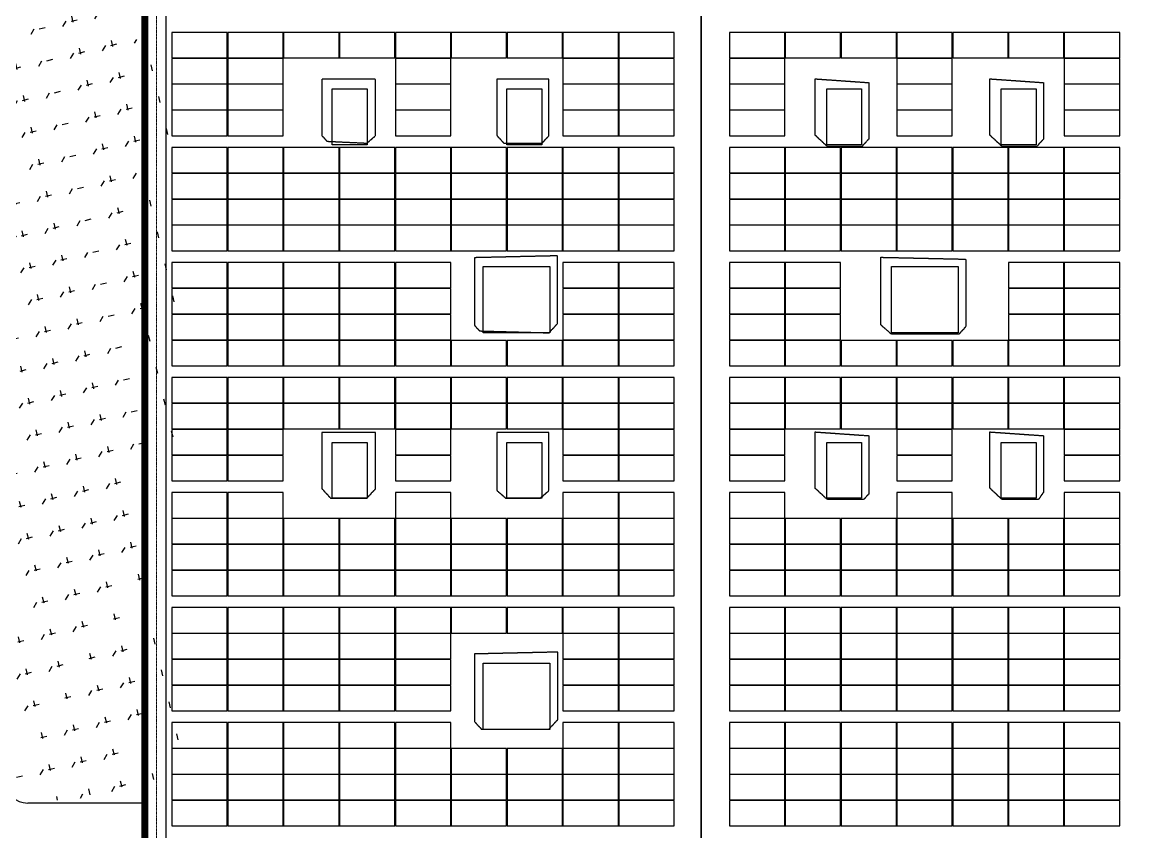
# Model space of a CAD drawing. Header units: millimetres. Extents: x -330863 to 383137, y -246038 to 314990.
# Drawn here: x -93776 to -46005, y -62233 to -27439 of the extents above; entities that cross this region are included whole.
import ezdxf

# ---------------------------------------------------------------- set-up
doc = ezdxf.new("R2010")
doc.units = ezdxf.units.MM
for name, pattern in [('DASHED', [1.524, 1.27, -0.254]), ('DOTE', [2.4200000000000004, 2, -0.2, 0.02, -0.2]), ('HIDDEN', [0.375, 0.25, -0.125])]:
    doc.linetypes.add(name, pattern=pattern)
for name, color, linetype in [('-GRASS', 114, 'Continuous'), ('-建筑轮廓线', 7, 'Continuous'), ('-总图道路', 7, 'Continuous'), ('单元区域外轮廓', 7, 'ByLayer'), ('屋脊线', 7, 'ByLayer'), ('组件', 7, 'ByLayer'), ('阴影', 8, 'DASHED'), ('障碍物', 7, 'ByLayer')]:
    doc.layers.add(name, color=color, linetype=linetype)
doc.layers.add('DOTE', color=7, linetype='DOTE', lineweight=0)
doc.layers.add('X消防车道', color=6, linetype='HIDDEN', lineweight=18)

# ---------------------------------------------------------------- blocks, each defined once
blk = doc.blocks.new('*U5')
at = {"layer": '单元区域外轮廓', "color": 2}
for points in [[(-88499.99999806286, 145848.7498998642, 10100), (88500.00000193714, 145848.7498962879, 10100), (88499.99999828637, -93851.25008583067, 10100), (64899.99999828637, -93851.25008583067, 10100), (64900.60513652861, -129651.2534892559, 10100), (-82500.00165008008, -129651.2389415502, 10100), (-82500.00164881349, -112951.2501013279, 10100), (-88500.00000186266, -112951.2501013279, 10100), (-88499.99999806286, 145848.7498998642, 10100)], [(-88499.99999806286, 145848.7498998642, 10600), (88500.00000193714, 145848.7498962879, 10600), (88499.99999828637, -93851.25008583067, 10600), (64899.99999828637, -93851.25008583067, 10600), (64900.60513652861, -129651.2534892559, 10600), (-82500.00165008008, -129651.2389415502, 10600), (-82500.00164881349, -112951.2501013279, 10600), (-88500.00000186266, -112951.2501013279, 10600), (-88499.99999806286, 145848.7498998642, 10600)]]:
    blk.add_polyline3d(points, close=True, dxfattribs=at)
at = {"flags": 1}
for tag in ['ground_elevation', 'unit_id', 'unit_name', 'parapet_height', 'is_enable_parapet']:
    blk.add_attdef(tag, (0, 0), '', height=2.5, dxfattribs=at)
blk = doc.blocks.new('*U6')
at = {"layer": '屋脊线', "color": 30}
for p, q in [((-88499.99999806286, 145848.7498998642, 10100), (-88500.00000186266, -112951.2501013279, 10100)), ((-64595.51210492849, -129651.240709424, 8900), (-64599.71337653697, 145848.7498998642, 8900))]:
    blk.add_line(p, q, dxfattribs=at)
at = {"flags": 1}
for tag in ['unit_id', 'unit_name']:
    blk.add_attdef(tag, (0, 0), '', height=2.5, dxfattribs=at)
blk = doc.blocks.new('*U53')
at = {"layer": '障碍物', "color": 1}
blk.add_polyline3d([(-72949.9982444197, -30301.24994039536, 10), (-71449.9985076487, -30301.24994039536, 10), (-71449.9985076487, -32701.25004947185, 10), (-72949.9982444197, -32701.25004947185, 10)], close=True, dxfattribs=at)
at = {"flags": 1}
for tag in ['shape', 'height']:
    blk.add_attdef(tag, (0, 0), '', height=2.5, dxfattribs=at)
blk = doc.blocks.new('*U54')
at = {"layer": '障碍物', "color": 1}
blk.add_polyline3d([(-72950.01799784602, -45501.24994039536, 10), (-71450.01826100051, -45501.24994039536, 10), (-71450.01826100051, -47901.25004947185, 10), (-72950.01799784602, -47901.25004947185, 10)], close=True, dxfattribs=at)
at = {"flags": 1}
for tag in ['shape', 'height']:
    blk.add_attdef(tag, (0, 0), '', height=2.5, dxfattribs=at)
blk = doc.blocks.new('*U67')
at = {"layer": '障碍物', "color": 1}
blk.add_polyline3d([(-73960.13016819954, -37930.99602818489, 10), (-71099.6219573915, -37930.99602818489, 10), (-71099.6219573915, -40791.50424003601, 10), (-73960.13016819954, -40791.50424003601, 10)], close=True, dxfattribs=at)
at = {"flags": 1}
for tag in ['shape', 'height']:
    blk.add_attdef(tag, (0, 0), '', height=2.5, dxfattribs=at)
blk = doc.blocks.new('*U68')
at = {"layer": '障碍物', "color": 1}
blk.add_polyline3d([(-73960.13016819954, -54980.99602162838, 10), (-71099.6219573915, -54980.99602162838, 10), (-71099.6219573915, -57841.50423288345, 10), (-73960.13016819954, -57841.50423288345, 10)], close=True, dxfattribs=at)
at = {"flags": 1}
for tag in ['shape', 'height']:
    blk.add_attdef(tag, (0, 0), '', height=2.5, dxfattribs=at)
blk = doc.blocks.new('*U94')
at = {"layer": '障碍物', "color": 1}
blk.add_polyline3d([(-59199.99824754894, -30301.25148952008, 10), (-57699.99851085245, -30301.25148952008, 10), (-57699.99851085245, -32701.25159800053, 10), (-59199.99824754894, -32701.25159800053, 10)], close=True, dxfattribs=at)
at = {"flags": 1}
for tag in ['shape', 'height']:
    blk.add_attdef(tag, (0, 0), '', height=2.5, dxfattribs=at)
blk = doc.blocks.new('*U95')
at = {"layer": '障碍物', "color": 1}
blk.add_polyline3d([(-51699.97240930795, -30301.25203847885, 10), (-50199.97267261148, -30301.25203847885, 10), (-50199.97267261148, -32701.2521469593, 10), (-51699.97240930795, -32701.2521469593, 10)], close=True, dxfattribs=at)
at = {"flags": 1}
for tag in ['shape', 'height']:
    blk.add_attdef(tag, (0, 0), '', height=2.5, dxfattribs=at)
blk = doc.blocks.new('*U96')
at = {"layer": '障碍物', "color": 1}
blk.add_polyline3d([(-59200.01800119877, -45501.25148952006, 10), (-57700.01826435328, -45501.25148952006, 10), (-57700.01826435328, -47901.25159859657, 10), (-59200.01800119877, -47901.25159859657, 10)], close=True, dxfattribs=at)
at = {"flags": 1}
for tag in ['shape', 'height']:
    blk.add_attdef(tag, (0, 0), '', height=2.5, dxfattribs=at)
blk = doc.blocks.new('*U97')
at = {"layer": '障碍物', "color": 1}
blk.add_polyline3d([(-51699.9921631068, -45501.25203847884, 10), (-50199.99242611229, -45501.25203847884, 10), (-50199.99242611229, -47901.25214755535, 10), (-51699.9921631068, -47901.25214755535, 10)], close=True, dxfattribs=at)
at = {"flags": 1}
for tag in ['shape', 'height']:
    blk.add_attdef(tag, (0, 0), '', height=2.5, dxfattribs=at)
blk = doc.blocks.new('*U107')
at = {"layer": '障碍物', "color": 1}
blk.add_polyline3d([(-56410.09895853697, -37930.99601447583, 10), (-53549.59074743092, -37930.99601447583, 10), (-53549.59074743092, -40791.5042245388, 10), (-56410.09895853697, -40791.5042245388, 10)], close=True, dxfattribs=at)
at = {"flags": 1}
for tag in ['shape', 'height']:
    blk.add_attdef(tag, (0, 0), '', height=2.5, dxfattribs=at)
blk = doc.blocks.new('*U348')
at = {"layer": '障碍物', "color": 1}
blk.add_polyline3d([(-80449.99824434519, -30301.24994039536, 10), (-78949.9985074997, -30301.24994039536, 10), (-78949.9985074997, -32701.25004947185, 10), (-80449.99824434519, -32701.25004947185, 10)], close=True, dxfattribs=at)
at = {"flags": 1}
for tag in ['shape', 'height']:
    blk.add_attdef(tag, (0, 0), '', height=2.5, dxfattribs=at)
blk = doc.blocks.new('*U349')
at = {"layer": '障碍物', "color": 1}
blk.add_polyline3d([(-80450.01799792051, -45501.24994039536, 10), (-78950.01826092602, -45501.24994039536, 10), (-78950.01826092602, -47901.25004947185, 10), (-80450.01799792051, -47901.25004947185, 10)], close=True, dxfattribs=at)
at = {"flags": 1}
for tag in ['shape', 'height']:
    blk.add_attdef(tag, (0, 0), '', height=2.5, dxfattribs=at)
blk = doc.blocks.new('*U9')
at = {"layer": '组件', "color": 0}
blk.add_polyline3d([(0, 0, 0), (6.7e-15, -109.6, 0), (237.9347828191169, -109.6, 14.88620585709026), (237.9347828191169, 1.46e-14, 14.88620585709026)], close=True, dxfattribs=at)
at = {"flags": 1}
for tag in ['voco', 'vmpo', 'mounting-hole-spacing1', 'mounting-hole-spacing2', 'module-material', 'theme', 'silicon-material', 'userid', 'company-name', 'note', 'name', 'panel-width', 'panel-height', 'panel-length', 'pmax', 'id', 'impo', 'isco']:
    blk.add_attdef(tag, (0, 0), '', height=2.5, dxfattribs=at)
blk = doc.blocks.new('*U7')
at = {"layer": '组件', "color": 0}
blk.add_polyline3d([(0, 0, 0), (6.7e-15, 109.6, 0), (-238.1009774266284, 109.6, 11.9366891759911), (-238.1009774266284, 1.46e-14, 11.9366891759911)], close=True, dxfattribs=at)
at = {"flags": 1}
for tag in ['voco', 'vmpo', 'mounting-hole-spacing1', 'mounting-hole-spacing2', 'module-material', 'theme', 'silicon-material', 'userid', 'company-name', 'note', 'name', 'panel-width', 'panel-height', 'panel-length', 'pmax', 'id', 'impo', 'isco']:
    blk.add_attdef(tag, (0, 0), '', height=2.5, dxfattribs=at)

msp = doc.modelspace()

# ---------------------------------------------------------------- hatches: boundary and pattern name
at = {"layer": '-GRASS'}
h = msp.add_hatch(dxfattribs=at)
h.set_pattern_fill('GRASS', color=256, scale=500, angle=-31.48783798076735)
h.set_pattern_definition([(58.51216201923266, (-1970228605.701966, -2547630934.377606), (-329.7050402672918, 1372.037246682207), [264.5806600000001, -1731.010149999999]), (13.51216201923265, (-1970228605.701966, -2547630934.377606), (-329.7052649889981, 1372.038181840949), [264.58066, -1146.516149999998]), (103.5121620192325, (-1970228605.701966, -2547630934.377606), (-1372.038181840949, -329.7052649889981), [264.5806599999999, -1146.516149999997])])
h.paths.add_polyline_path([(-88499.99851873382, -9748.749900907276), (-97880.6960408669, -9748.749900907276, 0.4401982675126108), (-98876.83571252773, -10836.53232821167), (-94536.79586249785, -60086.54743908305, 0.3886933196227843), (-93540.65752265434, -60998.74990090728), (-88499.99851948302, -60998.74990137294)])
at = {"layer": 'X消防车道'}
h = msp.add_hatch(dxfattribs=at)
h.set_pattern_fill('DOTS', color=8, scale=1000, angle=-31.48783798076735)
h.set_pattern_definition([(328.5121620192327, (-1970228605.701966, -2547630934.377606), (1506.050284478311, 939.1527315207007), [0, -1587.499999999999])])
h.paths.add_polyline_path([(-93210.31932864338, -143669.9816289544, 0.388696347810305), (-80260.50890044775, -155528.7499007024), (-29868.25021682074, -155528.749902565, 0.0729934230257984), (-27282.11924788542, -155149.1864708438), (-24812.54212517292, -154408.3133338205, -0.0729934230209538), (-22226.41115623759, -154028.7499007024), (83399.93261551949, -154028.749902565, -0.414215405250258), (92399.99996935017, -163028.7391755916), (92400.01187910326, -173021.7107695714), (96400.0120633305, -173176.2576506659), (96399.99996935017, -163028.7344095483, 0.4142203272388091), (83399.6842201473, -150028.7499058246), (-22813.48650954664, -150028.749903962, 0.0729934230411844), (-25399.61747935508, -150408.3133356832), (-27869.19458594406, -151149.1864689812, -0.0729934230362219), (-30455.32555586891, -151528.7499007024), (-80260.50890015671, -151528.7499007024, -0.3886976849728412), (-89225.76594498008, -143318.7917464599), (-114666.7633144511, 145381.2082974985, -0.4401982675162612), (-105701.5062695695, 155171.2501437217), (85999.68118983321, 155171.2501404621, -0.414210992521494), (94999.68118930935, 146171.3291063718, -0.1414481113697162), (96999.68118965859, 153099.4533711858, 0.2576703992202549), (85999.5199388382, 159171.2501390651), (-105701.6028190823, 159171.2501441874, 0.4401960510058327), (-118651.3220010651, 145030.0785886869)])

# ---------------------------------------------------------------- linework, layer by layer
at = {"layer": '-建筑轮廓线', "const_width": 300, "elevation": 10100}
msp.add_lwpolyline([(88500.00148354098, 145851.2500959262), (-88499.99851645902, 145851.2500991858), (-88499.99852024252, -112948.7499006279), (-82499.99852018431, -112948.7499006279), (-82499.99852035893, -129748.7499009073), (-82799.99852034729, -129748.7499009073), (-82799.9985204637, -145848.7499005347), (65100.00147932674, -145848.7499023974), (65100.00147955958, -129748.7499027699), (64800.00147962942, -129748.7499027699), (64800.00148032791, -93848.74988470227), (88500.00148004852, -93848.74988563359)], close=True, dxfattribs=at)
at = {"layer": '-总图道路'}
msp.add_line((-88499.99851954402, -60998.74990137294, 10100), (-93540.65752232911, -60998.74990090728, 10100), dxfattribs=at)
msp.add_arc((-93540.65752256197, -59998.74990090727, 10100), 1000, 185.0360518371188, 269.9999979756226, dxfattribs=at)
at = {"layer": 'DOTE', "ltscale": 0.0015}
msp.add_line((-87999.99846657507, -112448.7498987652, 10100), (-87999.99851383967, 145351.2500973232, 10100), dxfattribs=at)
at = {"layer": '单元区域外轮廓', "elevation": 10100}
msp.add_lwpolyline([(-88499.99999807682, 145848.749899473), (88500.00000192318, 145848.7498962134), (88499.99999825611, -93851.25008581208), (64899.99999822117, -93851.25008581208), (64900.60513641452, -129651.2534896098), (-82500.00165018484, -129651.2389414198), (-82500.0016488461, -112951.250101272), (-88500.00000186032, -112951.250101272), (-88499.99999807682, 145848.749899473)], dxfattribs=at)
at = {"layer": '屋脊线', "color": 30, "elevation": 8900}
msp.add_lwpolyline([(-64599.71337654628, 145848.749899473), (-64595.51210497505, -129651.2407095358)], dxfattribs=at)
at = {"layer": '阴影', "linetype": 'DASHED'}
for points in [[(-64652.8515625, -129579.384765625, 8903.877563476562), (-82461.2890625, -129579.66796875, 9797.867431640623), (-82461.572265625, -112951.58203125, 9797.869262695314), (-88497.08984375, -112870.849609375, 10100.85388183594), (-88426.65039062501, 145833.935546875, 10097.31689453125), (-87607.001953125, 145833.9453125, 10056.16394042968), (-87602.95898437499, -111821.494140625, 10055.96801757812), (-81045.86914062499, -111337.158203125, 9726.80114746094), (-81045.59082031251, -127642.3828125, 9726.796875000002), (-73743.3984375, -126996.50390625, 9360.224609375), (-74339.501953125, -126673.642578125, 9390.14892578125), (-74339.55078125, -123687.041015625, 9390.149536132812), (-70762.958984375, -123687.001953125, 9210.603637695312), (-70837.421875, -126673.57421875, 9214.343261718752), (-64652.9052734375, -126027.705078125, 8903.878784179688), (-64652.8515625, -129579.384765625, 8903.877563476562)], [(-78588.203125, -32313.06884765625, 9603.428344726562), (-78588.2470703125, -29891.49169921875, 9603.43017578125), (-80898.125, -29891.533203125, 9719.385986328123), (-80898.095703125, -32313.11279296875, 9719.384155273438), (-80674.5458984375, -32555.263671875, 9708.162231445314), (-78960.76171875, -32635.9521484375, 9622.130737304688), (-78588.203125, -32313.06884765625, 9603.428344726562)], [(-71136.9580078125, -32312.919921875, 9229.362182617188), (-71136.9921875, -29891.33544921875, 9229.361572265621), (-73372.3779296875, -29891.3818359375, 9341.596069335938), (-73372.333984375, -32312.9541015625, 9341.594238281252), (-73074.287109375, -32635.8349609375, 9326.632080078123), (-71435, -32635.791015625, 9244.326782226562), (-71136.9580078125, -32312.919921875, 9229.362182617188)], [(-59696.806640625, -29873.0810546875, 9207.263183593752), (-57391.3671875, -30034.4775390625, 9351.353759765623), (-57391.328125, -32456.05224609375, 9351.353759765623), (-57688.8037109375, -32778.9404296875, 9332.761840820312), (-59176.181640625, -32778.96484375, 9239.800415039062), (-59696.7724609375, -32294.658203125, 9207.263793945314), (-59696.806640625, -29873.0810546875, 9207.263183593752)], [(-52185.53222656249, -29872.97607421875, 9676.71875), (-49880.0927734375, -30034.36279296875, 9820.808715820312), (-49880.0537109375, -32455.947265625, 9820.808715820312), (-50177.52441406249, -32778.83544921875, 9802.216186523438), (-51664.90234374999, -32778.85009765625, 9709.254760742188), (-52185.498046875, -32294.53369140625, 9676.71875), (-52185.53222656249, -29872.97607421875, 9676.71875)], [(-70764.267578125, -40384.81689453124, 9210.656127929688), (-70764.31640625, -37478.92578125, 9210.656127929688), (-74340.9130859375, -37559.7216796875, 9390.21667480469), (-74340.869140625, -40465.625, 9390.213623046877), (-74117.3291015625, -40707.76123046875, 9378.992309570312), (-71136.826171875, -40788.4130859375, 9229.361572265621), (-70764.267578125, -40384.81689453124, 9210.656127929688)], [(-56870.6689453125, -37541.357421875, 9383.889770507812), (-53226.58203125, -37622.0166015625, 9611.6455078125), (-53226.5380859375, -40527.90771484374, 9611.6455078125), (-53524.0087890625, -40850.78613281249, 9593.05358886719), (-56424.404296875, -40850.83740234375, 9411.778564453123), (-56870.625, -40447.24853515624, 9383.890380859377), (-56870.6689453125, -37541.357421875, 9383.889770507812)], [(-78587.96875, -47488.26660156249, 9603.416748046877), (-78588.0029296875, -45066.689453125, 9603.418579101564), (-80897.89062499999, -45066.74316406249, 9719.373779296879), (-80897.8515625, -47488.30566406249, 9719.37194824219), (-80525.2783203125, -47891.89453125, 9700.6689453125), (-78960.5224609375, -47891.875, 9622.11853027344), (-78587.96875, -47488.26660156249, 9603.416748046877)], [(-71136.7236328125, -47568.8232421875, 9229.362182617188), (-71136.7626953125, -45066.533203125, 9229.362182617188), (-73372.1337890625, -45066.591796875, 9341.583862304688), (-73372.0947265625, -47568.8916015625, 9341.58203125), (-72999.53125, -47891.75781249999, 9322.879638671877), (-71509.2822265625, -47891.6943359375, 9248.067626953123), (-71136.7236328125, -47568.8232421875, 9229.362182617188)], [(-59696.5771484375, -45048.2861328125, 9207.263793945314), (-57391.13281249999, -45209.6875, 9351.353759765623), (-57391.09374999999, -47711.982421875, 9351.353759765623), (-57614.19921875, -47954.1455078125, 9337.409667968748), (-59175.9521484375, -47954.169921875, 9239.7998046875), (-59696.54296875, -47469.86816406249, 9207.263793945314), (-59696.5771484375, -45048.2861328125, 9207.263793945314)], [(-52185.302734375, -45048.16406249999, 9676.718139648438), (-49879.86328125, -45209.5751953125, 9820.808715820312), (-49879.82421875, -47631.1572265625, 9820.808715820312), (-50102.92480468749, -47954.0283203125, 9806.864013671877), (-51664.677734375, -47954.04785156249, 9709.255371093752), (-52185.26855468749, -47469.74609375, 9676.718139648438), (-52185.302734375, -45048.16406249999, 9676.718139648438)], [(-70764.0087890625, -57416.5478515625, 9210.656127929688), (-70764.052734375, -54510.654296875, 9210.656127929688), (-74340.6396484375, -54591.4697265625, 9390.20263671875), (-74340.60058593749, -57497.3583984375, 9390.2001953125), (-74042.548828125, -57820.234375, 9375.238037109377), (-71136.5625, -57820.16601562499, 9229.359130859377), (-70764.0087890625, -57416.5478515625, 9210.656127929688)]]:
    msp.add_polyline3d(points, close=True, dxfattribs=at)
at = {"layer": '障碍物', "color": 4, "elevation": 10300}
for points in [[(-80449.99824434984, -30301.24994071201), (-78949.99850756487, -30301.24994071201), (-78949.99850756487, -32701.25004958361), (-80449.99824434984, -32701.25004958361)], [(-72949.99824446626, -30301.24994071201), (-71449.9985076813, -30301.24994071201), (-71449.9985076813, -32701.25004958361), (-72949.99824446626, -32701.25004958361)], [(-59199.99824755127, -30301.25148950145), (-57699.99851088273, -30301.25148950145), (-57699.99851088273, -32701.25159883872), (-59199.99824755127, -32701.25159883872)], [(-51699.97240934521, -30301.25203898176), (-50199.97267267666, -30301.25203898176), (-50199.97267267666, -32701.25214738771), (-51699.97240934521, -32701.25214738771)], [(-80450.01799793448, -45501.24994089826), (-78950.0182609749, -45501.24994089826), (-78950.0182609749, -47901.25004930422), (-80450.01799793448, -47901.25004930422)], [(-72950.01799787628, -45501.24994089826), (-71450.0182610913, -45501.24994089826), (-71450.0182610913, -47901.25004930422), (-72950.01799787628, -47901.25004930422)], [(-59200.01800125231, -45501.25148968771), (-57700.01826435095, -45501.25148968771), (-57700.01826435095, -47901.25159902498), (-59200.01800125231, -47901.25159902498)], [(-51699.99216316267, -45501.25203870236), (-50199.99242614489, -45501.25203870236), (-50199.99242614489, -47901.25214757398), (-51699.99216316267, -47901.25214757398)]]:
    msp.add_lwpolyline(points, close=True, dxfattribs=at)
at = {"layer": '障碍物', "elevation": 10300}
for points in [[(-73960.1301682391, -37930.99602900446), (-71099.6219574567, -37930.99602900446), (-71099.6219574567, -40791.50424089283), (-73960.1301682391, -40791.50424089283)], [(-56410.09895858354, -37930.99601456896), (-53549.59074745187, -37930.99601456896), (-53549.59074745187, -40791.50422459468), (-56410.09895858354, -40791.50422459468)], [(-73960.1301682391, -54980.99602136761), (-71099.6219574567, -54980.99602136761), (-71099.6219574567, -57841.50423279032), (-73960.1301682391, -57841.50423279032)]]:
    msp.add_lwpolyline(points, close=True, dxfattribs=at)

# ---------------------------------------------------------------- block references
at = {"layer": '单元区域外轮廓'}
msp.add_blockref('*U5', (0, 0), dxfattribs=at)
at = {"layer": '屋脊线'}
msp.add_blockref('*U6', (0, 0), dxfattribs=at)
at = {"layer": '组件', "color": 5, "xscale": 10, "yscale": 10, "zscale": 10}
for name, p in [('*U7', (-84961.18355864003, -28971.24999999998, 10022.501264713)), ('*U7', (-82560.19894739999, -28971.24999999998, 9901.951181815964)), ('*U7', (-80159.21433615997, -28971.24999999998, 9781.401098918925)), ('*U7', (-77758.22972491999, -28971.24999999998, 9660.85101602188)), ('*U7', (-75357.24511368, -28971.24999999998, 9540.30093312484)), ('*U7', (-72956.26050244, -28971.24999999998, 9419.750850227796)), ('*U7', (-70555.2758912, -28971.24999999998, 9299.200767330756)), ('*U7', (-68154.29127996, -28971.24999999998, 9178.650684433716)), ('*U7', (-65753.30666872, -28971.24999999998, 9058.100601536671)), ('*U9', (-63385.20058976002, -27875.2499999983, 9075.741472554986)), ('*U9', (-60985.89169960002, -27875.2499999983, 9225.698278189406)), ('*U9', (-58586.58280944001, -27875.2499999983, 9375.655083823824)), ('*U9', (-56187.27391928, -27875.2499999983, 9525.611889458245)), ('*U9', (-53787.96502911998, -27875.2499999983, 9675.568695092665)), ('*U9', (-51388.65613895998, -27875.2499999983, 9825.525500727083)), ('*U9', (-48989.34724879996, -27875.2499999983, 9975.4823063615)), ('*U7', (-84961.18355864003, -30087.24999999997, 10022.501264713)), ('*U7', (-82560.19894739999, -30087.24999999997, 9901.951181815964)), ('*U7', (-75357.24511368, -30087.24999999997, 9540.30093312484)), ('*U7', (-68154.29127996, -30087.24999999997, 9178.650684433716)), ('*U7', (-65753.30666872, -30087.24999999997, 9058.100601536671)), ('*U9', (-63385.20058976002, -28991.24999999829, 9075.741472554986)), ('*U9', (-56187.27391928, -28991.24999999829, 9525.611889458245)), ('*U9', (-48989.34724879996, -28991.24999999829, 9975.4823063615)), ('*U7', (-84961.18355864003, -31203.24999999999, 10022.501264713)), ('*U7', (-82560.19894739999, -31203.24999999999, 9901.951181815964)), ('*U7', (-75357.24511368, -31203.24999999999, 9540.30093312484)), ('*U7', (-68154.29127996, -31203.24999999999, 9178.650684433716)), ('*U7', (-65753.30666872, -31203.24999999999, 9058.100601536671)), ('*U9', (-63385.20058976002, -30107.24999999836, 9075.741472554986)), ('*U9', (-56187.27391928, -30107.24999999836, 9525.611889458245)), ('*U9', (-48989.34724879996, -30107.24999999836, 9975.4823063615)), ('*U7', (-84961.18355864003, -32319.24999999997, 10022.501264713)), ('*U7', (-82560.19894739999, -32319.24999999997, 9901.951181815964)), ('*U7', (-75357.24511368, -32319.24999999997, 9540.30093312484)), ('*U7', (-68154.29127996, -32319.24999999997, 9178.650684433716)), ('*U7', (-65753.30666872, -32319.24999999997, 9058.100601536671)), ('*U9', (-63385.20058976002, -31223.24999999833, 9075.741472554986)), ('*U9', (-56187.27391928, -31223.24999999833, 9525.611889458245)), ('*U9', (-48989.34724879996, -31223.24999999833, 9975.4823063615)), ('*U7', (-84961.18355864003, -33915.25, 10022.50126470936)), ('*U7', (-82560.19894739999, -33915.25, 9901.951181812323)), ('*U7', (-80159.21433615997, -33915.25, 9781.401098915278)), ('*U7', (-77758.22972491999, -33915.25, 9660.851016018236)), ('*U7', (-75357.24511368, -33915.25, 9540.300933121194)), ('*U7', (-72956.26050244, -33915.25, 9419.750850224153)), ('*U7', (-70555.2758912, -33915.25, 9299.200767327113)), ('*U7', (-68154.29127996, -33915.25, 9178.650684430071)), ('*U7', (-65753.30666872, -33915.25, 9058.100601533028)), ('*U9', (-63385.20058976002, -32819.2499999981, 9075.73676042079)), ('*U9', (-60985.89169960002, -32819.2499999981, 9225.69356605521)), ('*U9', (-58586.58280944001, -32819.2499999981, 9375.650371689628)), ('*U9', (-56187.27391928, -32819.2499999981, 9525.607177324047)), ('*U9', (-53787.96502911998, -32819.2499999981, 9675.563982958465)), ('*U9', (-51388.65613895998, -32819.2499999981, 9825.520788592881)), ('*U9', (-48989.34724879996, -32819.2499999981, 9975.477594227305)), ('*U7', (-84961.18355864003, -35031.24999999999, 10022.50126470936)), ('*U7', (-82560.19894739999, -35031.24999999999, 9901.951181812323)), ('*U7', (-80159.21433615997, -35031.24999999999, 9781.401098915278)), ('*U7', (-77758.22972491999, -35031.24999999999, 9660.851016018236)), ('*U7', (-75357.24511368, -35031.24999999999, 9540.300933121194)), ('*U7', (-72956.26050244, -35031.24999999999, 9419.750850224153)), ('*U7', (-70555.2758912, -35031.24999999999, 9299.200767327113)), ('*U7', (-68154.29127996, -35031.24999999999, 9178.650684430071)), ('*U7', (-65753.30666872, -35031.24999999999, 9058.100601533028)), ('*U9', (-63385.20058976002, -33935.24999999809, 9075.73676042079)), ('*U9', (-60985.89169960002, -33935.24999999809, 9225.69356605521)), ('*U9', (-58586.58280944001, -33935.24999999809, 9375.650371689628)), ('*U9', (-56187.27391928, -33935.24999999809, 9525.607177324047)), ('*U9', (-53787.96502911998, -33935.24999999809, 9675.563982958465)), ('*U9', (-51388.65613895998, -33935.24999999809, 9825.520788592881)), ('*U9', (-48989.34724879996, -33935.24999999809, 9975.477594227305)), ('*U7', (-84961.18355864003, -36147.25, 10022.50126470936)), ('*U7', (-82560.19894739999, -36147.25, 9901.951181812323)), ('*U7', (-80159.21433615997, -36147.25, 9781.401098915278)), ('*U7', (-77758.22972491999, -36147.25, 9660.851016018236)), ('*U7', (-75357.24511368, -36147.25, 9540.300933121194)), ('*U7', (-72956.26050244, -36147.25, 9419.750850224153)), ('*U7', (-70555.2758912, -36147.25, 9299.200767327113)), ('*U7', (-68154.29127996, -36147.25, 9178.650684430071)), ('*U7', (-65753.30666872, -36147.25, 9058.100601533028)), ('*U9', (-63385.20058976002, -35051.24999999807, 9075.73676042079)), ('*U9', (-60985.89169960002, -35051.24999999807, 9225.69356605521)), ('*U9', (-58586.58280944001, -35051.24999999807, 9375.650371689628)), ('*U9', (-56187.27391928, -35051.24999999807, 9525.607177324047)), ('*U9', (-53787.96502911998, -35051.24999999807, 9675.563982958465)), ('*U9', (-51388.65613895998, -35051.24999999807, 9825.520788592881)), ('*U9', (-48989.34724879996, -35051.24999999807, 9975.477594227305)), ('*U7', (-84961.18355864003, -37263.24999999999, 10022.50126470936)), ('*U7', (-82560.19894739999, -37263.24999999999, 9901.951181812323)), ('*U7', (-80159.21433615997, -37263.24999999999, 9781.401098915278)), ('*U7', (-77758.22972491999, -37263.24999999999, 9660.851016018236)), ('*U7', (-75357.24511368, -37263.24999999999, 9540.300933121194)), ('*U7', (-72956.26050244, -37263.24999999999, 9419.750850224153)), ('*U7', (-70555.2758912, -37263.24999999999, 9299.200767327113)), ('*U7', (-68154.29127996, -37263.24999999999, 9178.650684430071)), ('*U7', (-65753.30666872, -37263.24999999999, 9058.100601533028)), ('*U9', (-63385.20058976002, -36167.24999999805, 9075.73676042079)), ('*U9', (-60985.89169960002, -36167.24999999805, 9225.69356605521)), ('*U9', (-58586.58280944001, -36167.24999999805, 9375.650371689628)), ('*U9', (-56187.27391928, -36167.24999999805, 9525.607177324047)), ('*U9', (-53787.96502911998, -36167.24999999805, 9675.563982958465)), ('*U9', (-51388.65613895998, -36167.24999999805, 9825.520788592881)), ('*U9', (-48989.34724879996, -36167.24999999805, 9975.477594227305)), ('*U7', (-84961.18355864003, -38859.25000000002, 10022.50126470571)), ('*U7', (-82560.19894739999, -38859.25000000002, 9901.951181808676)), ('*U7', (-80159.21433615997, -38859.25000000002, 9781.401098911632)), ('*U7', (-77758.22972491999, -38859.25000000002, 9660.851016014592)), ('*U7', (-75357.24511368, -38859.25000000002, 9540.30093311755)), ('*U7', (-68154.29127996, -38859.25000000002, 9178.650684426424)), ('*U7', (-65753.30666872, -38859.25000000002, 9058.100601529384)), ('*U9', (-63385.20058976002, -37763.24999999783, 9075.732048286593)), ('*U9', (-60985.89169960002, -37763.24999999783, 9225.688853921012)), ('*U9', (-51388.65613895998, -37763.24999999783, 9825.516076458687)), ('*U9', (-48989.34724879996, -37763.24999999783, 9975.472882093107)), ('*U7', (-84961.18355864003, -39975.25, 10022.50126470571)), ('*U7', (-82560.19894739999, -39975.25, 9901.951181808676)), ('*U7', (-80159.21433615997, -39975.25, 9781.401098911632)), ('*U7', (-77758.22972491999, -39975.25, 9660.851016014592)), ('*U7', (-75357.24511368, -39975.25, 9540.30093311755)), ('*U7', (-68154.29127996, -39975.25, 9178.650684426424)), ('*U7', (-65753.30666872, -39975.25, 9058.100601529384)), ('*U9', (-63385.20058976002, -38879.24999999781, 9075.732048286593)), ('*U9', (-60985.89169960002, -38879.24999999781, 9225.688853921012)), ('*U9', (-51388.65613895998, -38879.24999999781, 9825.516076458687)), ('*U9', (-48989.34724879996, -38879.24999999781, 9975.472882093107)), ('*U7', (-84961.18355864003, -41091.25000000001, 10022.50126470571)), ('*U7', (-82560.19894739999, -41091.25000000001, 9901.951181808676)), ('*U7', (-80159.21433615997, -41091.25000000001, 9781.401098911632)), ('*U7', (-77758.22972491999, -41091.25000000001, 9660.851016014592)), ('*U7', (-75357.24511368, -41091.25000000001, 9540.30093311755)), ('*U7', (-68154.29127996, -41091.25000000001, 9178.650684426424)), ('*U7', (-65753.30666872, -41091.25000000001, 9058.100601529384)), ('*U9', (-63385.20058976002, -39995.24999999787, 9075.732048286593)), ('*U9', (-60985.89169960002, -39995.24999999787, 9225.688853921012)), ('*U9', (-51388.65613895998, -39995.24999999787, 9825.516076458687)), ('*U9', (-48989.34724879996, -39995.24999999787, 9975.472882093107)), ('*U7', (-84961.18355864003, -42207.24999999999, 10022.50126470571)), ('*U7', (-82560.19894739999, -42207.24999999999, 9901.951181808676)), ('*U7', (-80159.21433615997, -42207.24999999999, 9781.401098911632)), ('*U7', (-77758.22972491999, -42207.24999999999, 9660.851016014592)), ('*U7', (-75357.24511368, -42207.24999999999, 9540.30093311755)), ('*U7', (-72956.26050244, -42207.24999999999, 9419.750850220507)), ('*U7', (-70555.2758912, -42207.24999999999, 9299.200767323466)), ('*U7', (-68154.29127996, -42207.24999999999, 9178.650684426424)), ('*U7', (-65753.30666872, -42207.24999999999, 9058.100601529384)), ('*U9', (-63385.20058976002, -41111.24999999785, 9075.732048286593)), ('*U9', (-60985.89169960002, -41111.24999999785, 9225.688853921012)), ('*U9', (-58586.58280944001, -41111.24999999785, 9375.645659555432)), ('*U9', (-56187.27391928, -41111.24999999785, 9525.60246518985)), ('*U9', (-53787.96502911998, -41111.24999999785, 9675.559270824268)), ('*U9', (-51388.65613895998, -41111.24999999785, 9825.516076458687)), ('*U9', (-48989.34724879996, -41111.24999999785, 9975.472882093107)), ('*U7', (-84961.18355864003, -43803.24999999999, 10022.50126470207)), ('*U7', (-82560.19894739999, -43803.24999999999, 9901.95118180503)), ('*U7', (-80159.21433615997, -43803.24999999999, 9781.40109890799)), ('*U7', (-77758.22972491999, -43803.24999999999, 9660.851016010949)), ('*U7', (-75357.24511368, -43803.24999999999, 9540.300933113904)), ('*U7', (-72956.26050244, -43803.24999999999, 9419.750850216864)), ('*U7', (-70555.2758912, -43803.24999999999, 9299.200767319822)), ('*U7', (-68154.29127996, -43803.24999999999, 9178.65068442278)), ('*U7', (-65753.30666872, -43803.24999999999, 9058.100601525743)), ('*U9', (-63385.20058976002, -42707.24999999762, 9075.727336152397)), ('*U9', (-60985.89169960002, -42707.24999999762, 9225.684141786816)), ('*U9', (-58586.58280944001, -42707.24999999762, 9375.640947421234)), ('*U9', (-56187.27391928, -42707.24999999762, 9525.597753055652)), ('*U9', (-53787.96502911998, -42707.24999999762, 9675.554558690073)), ('*U9', (-51388.65613895998, -42707.24999999762, 9825.511364324491)), ('*U9', (-48989.34724879996, -42707.24999999762, 9975.46816995891)), ('*U7', (-84961.18355864003, -44919.24999999996, 10022.50126470207)), ('*U7', (-82560.19894739999, -44919.24999999996, 9901.95118180503)), ('*U7', (-80159.21433615997, -44919.24999999996, 9781.40109890799)), ('*U7', (-77758.22972491999, -44919.24999999996, 9660.851016010949)), ('*U7', (-75357.24511368, -44919.24999999996, 9540.300933113904)), ('*U7', (-72956.26050244, -44919.24999999996, 9419.750850216864)), ('*U7', (-70555.2758912, -44919.24999999996, 9299.200767319822)), ('*U7', (-68154.29127996, -44919.24999999996, 9178.65068442278)), ('*U7', (-65753.30666872, -44919.24999999996, 9058.100601525743)), ('*U9', (-63385.20058976002, -43823.2499999976, 9075.727336152397)), ('*U9', (-60985.89169960002, -43823.2499999976, 9225.684141786816)), ('*U9', (-58586.58280944001, -43823.2499999976, 9375.640947421234)), ('*U9', (-56187.27391928, -43823.2499999976, 9525.597753055652)), ('*U9', (-53787.96502911998, -43823.2499999976, 9675.554558690073)), ('*U9', (-51388.65613895998, -43823.2499999976, 9825.511364324491)), ('*U9', (-48989.34724879996, -43823.2499999976, 9975.46816995891)), ('*U7', (-84961.18355864003, -46035.25, 10022.50126470207)), ('*U7', (-82560.19894739999, -46035.25, 9901.95118180503)), ('*U7', (-75357.24511368, -46035.25, 9540.300933113904)), ('*U7', (-68154.29127996, -46035.25, 9178.65068442278)), ('*U7', (-65753.30666872, -46035.25, 9058.100601525743)), ('*U9', (-63385.20058976002, -44939.24999999766, 9075.727336152397)), ('*U9', (-56187.27391928, -44939.24999999766, 9525.597753055652)), ('*U9', (-48989.34724879996, -44939.24999999766, 9975.46816995891)), ('*U7', (-84961.18355864003, -47151.24999999998, 10022.50126470207)), ('*U7', (-82560.19894739999, -47151.24999999998, 9901.95118180503)), ('*U7', (-75357.24511368, -47151.24999999998, 9540.300933113904)), ('*U7', (-68154.29127996, -47151.24999999998, 9178.65068442278)), ('*U7', (-65753.30666872, -47151.24999999998, 9058.100601525743)), ('*U9', (-63385.20058976002, -46055.24999999765, 9075.727336152397)), ('*U9', (-56187.27391928, -46055.24999999765, 9525.597753055652)), ('*U9', (-48989.34724879996, -46055.24999999765, 9975.46816995891)), ('*U7', (-84961.18355864003, -48747.25, 10022.50126469842)), ('*U7', (-82560.19894739999, -48747.25, 9901.951181801385)), ('*U7', (-75357.24511368, -48747.25, 9540.30093311026)), ('*U7', (-68154.29127996, -48747.25, 9178.650684419137)), ('*U7', (-65753.30666872, -48747.25, 9058.100601522094)), ('*U9', (-63385.20058976002, -47651.24999999741, 9075.7226240182)), ('*U9', (-56187.27391928, -47651.24999999741, 9525.593040921454)), ('*U9', (-48989.34724879996, -47651.24999999741, 9975.463457824713)), ('*U7', (-84961.18355864003, -49863.24999999999, 10022.50126469842)), ('*U7', (-82560.19894739999, -49863.24999999999, 9901.951181801385)), ('*U7', (-80159.21433615997, -49863.24999999999, 9781.401098904345)), ('*U7', (-77758.22972491999, -49863.24999999999, 9660.851016007304)), ('*U7', (-75357.24511368, -49863.24999999999, 9540.30093311026)), ('*U7', (-72956.26050244, -49863.24999999999, 9419.75085021322)), ('*U7', (-70555.2758912, -49863.24999999999, 9299.200767316177)), ('*U7', (-68154.29127996, -49863.24999999999, 9178.650684419137)), ('*U7', (-65753.30666872, -49863.24999999999, 9058.100601522094)), ('*U9', (-63385.20058976002, -48767.2499999974, 9075.7226240182)), ('*U9', (-60985.89169960002, -48767.2499999974, 9225.679429652617)), ('*U9', (-58586.58280944001, -48767.2499999974, 9375.636235287036)), ('*U9', (-56187.27391928, -48767.2499999974, 9525.593040921454)), ('*U9', (-53787.96502911998, -48767.2499999974, 9675.549846555874)), ('*U9', (-51388.65613895998, -48767.2499999974, 9825.506652190294)), ('*U9', (-48989.34724879996, -48767.2499999974, 9975.463457824713)), ('*U7', (-84961.18355864003, -50979.25000000001, 10022.50126469842)), ('*U7', (-82560.19894739999, -50979.25000000001, 9901.951181801385)), ('*U7', (-80159.21433615997, -50979.25000000001, 9781.401098904345)), ('*U7', (-77758.22972491999, -50979.25000000001, 9660.851016007304)), ('*U7', (-75357.24511368, -50979.25000000001, 9540.30093311026)), ('*U7', (-72956.26050244, -50979.25000000001, 9419.75085021322)), ('*U7', (-70555.2758912, -50979.25000000001, 9299.200767316177)), ('*U7', (-68154.29127996, -50979.25000000001, 9178.650684419137)), ('*U7', (-65753.30666872, -50979.25000000001, 9058.100601522094)), ('*U9', (-63385.20058976002, -49883.24999999739, 9075.7226240182)), ('*U9', (-60985.89169960002, -49883.24999999739, 9225.679429652617)), ('*U9', (-58586.58280944001, -49883.24999999739, 9375.636235287036)), ('*U9', (-56187.27391928, -49883.24999999739, 9525.593040921454)), ('*U9', (-53787.96502911998, -49883.24999999739, 9675.549846555874)), ('*U9', (-51388.65613895998, -49883.24999999739, 9825.506652190294)), ('*U9', (-48989.34724879996, -49883.24999999739, 9975.463457824713)), ('*U7', (-84961.18355864003, -52095.25, 10022.50126469842)), ('*U7', (-82560.19894739999, -52095.25, 9901.951181801385)), ('*U7', (-80159.21433615997, -52095.25, 9781.401098904345)), ('*U7', (-77758.22972491999, -52095.25, 9660.851016007304)), ('*U7', (-75357.24511368, -52095.25, 9540.30093311026)), ('*U7', (-72956.26050244, -52095.25, 9419.75085021322)), ('*U7', (-70555.2758912, -52095.25, 9299.200767316177)), ('*U7', (-68154.29127996, -52095.25, 9178.650684419137)), ('*U7', (-65753.30666872, -52095.25, 9058.100601522094)), ('*U9', (-63385.20058976002, -50999.24999999737, 9075.7226240182)), ('*U9', (-60985.89169960002, -50999.24999999737, 9225.679429652617)), ('*U9', (-58586.58280944001, -50999.24999999737, 9375.636235287036)), ('*U9', (-56187.27391928, -50999.24999999737, 9525.593040921454)), ('*U9', (-53787.96502911998, -50999.24999999737, 9675.549846555874)), ('*U9', (-51388.65613895998, -50999.24999999737, 9825.506652190294)), ('*U9', (-48989.34724879996, -50999.24999999737, 9975.463457824713)), ('*U7', (-84961.18355864003, -53691.24999999998, 10022.50126469478)), ('*U7', (-82560.19894739999, -53691.24999999998, 9901.951181797742)), ('*U7', (-80159.21433615997, -53691.24999999998, 9781.4010989007)), ('*U7', (-77758.22972491999, -53691.24999999998, 9660.851016003659)), ('*U7', (-75357.24511368, -53691.24999999998, 9540.300933106617)), ('*U7', (-72956.26050244, -53691.24999999998, 9419.750850209572)), ('*U7', (-70555.2758912, -53691.24999999998, 9299.200767312532)), ('*U7', (-68154.29127996, -53691.24999999998, 9178.65068441549)), ('*U7', (-65753.30666872, -53691.24999999998, 9058.100601518448)), ('*U9', (-63385.20058976002, -52595.24999999722, 9075.717911884003)), ('*U9', (-60985.89169960002, -52595.24999999722, 9225.674717518421)), ('*U9', (-58586.58280944001, -52595.24999999722, 9375.63152315284)), ('*U9', (-56187.27391928, -52595.24999999722, 9525.58832878726)), ('*U9', (-53787.96502911998, -52595.24999999722, 9675.545134421678)), ('*U9', (-51388.65613895998, -52595.24999999722, 9825.501940056098)), ('*U9', (-48989.34724879996, -52595.24999999722, 9975.458745690517)), ('*U7', (-84961.18355864003, -54807.24999999996, 10022.50126469478)), ('*U7', (-82560.19894739999, -54807.24999999996, 9901.951181797742)), ('*U7', (-80159.21433615997, -54807.24999999996, 9781.4010989007)), ('*U7', (-77758.22972491999, -54807.24999999996, 9660.851016003659)), ('*U7', (-75357.24511368, -54807.24999999996, 9540.300933106617)), ('*U7', (-68154.29127996, -54807.24999999996, 9178.65068441549)), ('*U7', (-65753.30666872, -54807.24999999996, 9058.100601518448)), ('*U9', (-63385.20058976002, -53711.24999999721, 9075.717911884003)), ('*U9', (-60985.89169960002, -53711.24999999721, 9225.674717518421)), ('*U9', (-58586.58280944001, -53711.24999999721, 9375.63152315284)), ('*U9', (-56187.27391928, -53711.24999999721, 9525.58832878726)), ('*U9', (-53787.96502911998, -53711.24999999721, 9675.545134421678)), ('*U9', (-51388.65613895998, -53711.24999999721, 9825.501940056098)), ('*U9', (-48989.34724879996, -53711.24999999721, 9975.458745690517)), ('*U7', (-84961.18355864003, -55923.24999999998, 10022.50126469478)), ('*U7', (-82560.19894739999, -55923.24999999998, 9901.951181797742)), ('*U7', (-80159.21433615997, -55923.24999999998, 9781.4010989007)), ('*U7', (-77758.22972491999, -55923.24999999998, 9660.851016003659)), ('*U7', (-75357.24511368, -55923.24999999998, 9540.300933106617)), ('*U7', (-68154.29127996, -55923.24999999998, 9178.65068441549)), ('*U7', (-65753.30666872, -55923.24999999998, 9058.100601518448)), ('*U9', (-63385.20058976002, -54827.24999999718, 9075.717911884003)), ('*U9', (-60985.89169960002, -54827.24999999718, 9225.674717518421)), ('*U9', (-58586.58280944001, -54827.24999999718, 9375.63152315284)), ('*U9', (-56187.27391928, -54827.24999999718, 9525.58832878726)), ('*U9', (-53787.96502911998, -54827.24999999718, 9675.545134421678)), ('*U9', (-51388.65613895998, -54827.24999999718, 9825.501940056098)), ('*U9', (-48989.34724879996, -54827.24999999718, 9975.458745690517)), ('*U7', (-84961.18355864003, -57039.24999999997, 10022.50126469478)), ('*U7', (-82560.19894739999, -57039.24999999997, 9901.951181797742)), ('*U7', (-80159.21433615997, -57039.24999999997, 9781.4010989007)), ('*U7', (-77758.22972491999, -57039.24999999997, 9660.851016003659)), ('*U7', (-75357.24511368, -57039.24999999997, 9540.300933106617)), ('*U7', (-68154.29127996, -57039.24999999997, 9178.65068441549)), ('*U7', (-65753.30666872, -57039.24999999997, 9058.100601518448)), ('*U9', (-63385.20058976002, -55943.24999999717, 9075.717911884003)), ('*U9', (-60985.89169960002, -55943.24999999717, 9225.674717518421)), ('*U9', (-58586.58280944001, -55943.24999999717, 9375.63152315284)), ('*U9', (-56187.27391928, -55943.24999999717, 9525.58832878726)), ('*U9', (-53787.96502911998, -55943.24999999717, 9675.545134421678)), ('*U9', (-51388.65613895998, -55943.24999999717, 9825.501940056098)), ('*U9', (-48989.34724879996, -55943.24999999717, 9975.458745690517)), ('*U7', (-84961.18355864003, -58635.25, 10022.50126469114)), ('*U7', (-82560.19894739999, -58635.25, 9901.951181794097)), ('*U7', (-80159.21433615997, -58635.25, 9781.401098897057)), ('*U7', (-77758.22972491999, -58635.25, 9660.851016000011)), ('*U7', (-75357.24511368, -58635.25, 9540.300933102973)), ('*U7', (-68154.29127996, -58635.25, 9178.650684411847)), ('*U7', (-65753.30666872, -58635.25, 9058.100601514805)), ('*U9', (-63385.20058976002, -57539.24999999694, 9075.713199749804)), ('*U9', (-60985.89169960002, -57539.24999999694, 9225.670005384223)), ('*U9', (-58586.58280944001, -57539.24999999694, 9375.626811018641)), ('*U9', (-56187.27391928, -57539.24999999694, 9525.583616653063)), ('*U9', (-53787.96502911998, -57539.24999999694, 9675.54042228748)), ('*U9', (-51388.65613895998, -57539.24999999694, 9825.4972279219)), ('*U9', (-48989.34724879996, -57539.24999999694, 9975.454033556318)), ('*U7', (-84961.18355864003, -59751.24999999997, 10022.50126469114)), ('*U7', (-82560.19894739999, -59751.24999999997, 9901.951181794097)), ('*U7', (-80159.21433615997, -59751.24999999997, 9781.401098897057)), ('*U7', (-77758.22972491999, -59751.24999999997, 9660.851016000011)), ('*U7', (-75357.24511368, -59751.24999999997, 9540.300933102973)), ('*U7', (-72956.26050244, -59751.24999999997, 9419.750850205926)), ('*U7', (-70555.2758912, -59751.24999999997, 9299.200767308886)), ('*U7', (-68154.29127996, -59751.24999999997, 9178.650684411847)), ('*U7', (-65753.30666872, -59751.24999999997, 9058.100601514805)), ('*U9', (-63385.20058976002, -58655.24999999692, 9075.713199749804)), ('*U9', (-60985.89169960002, -58655.24999999692, 9225.670005384223)), ('*U9', (-58586.58280944001, -58655.24999999692, 9375.626811018641)), ('*U9', (-56187.27391928, -58655.24999999692, 9525.583616653063)), ('*U9', (-53787.96502911998, -58655.24999999692, 9675.54042228748)), ('*U9', (-51388.65613895998, -58655.24999999692, 9825.4972279219)), ('*U9', (-48989.34724879996, -58655.24999999692, 9975.454033556318)), ('*U7', (-84961.18355864003, -60867.25, 10022.50126469114)), ('*U7', (-82560.19894739999, -60867.25, 9901.951181794097)), ('*U7', (-80159.21433615997, -60867.25, 9781.401098897057)), ('*U7', (-77758.22972491999, -60867.25, 9660.851016000011)), ('*U7', (-75357.24511368, -60867.25, 9540.300933102973)), ('*U7', (-72956.26050244, -60867.25, 9419.750850205926)), ('*U7', (-70555.2758912, -60867.25, 9299.200767308886)), ('*U7', (-68154.29127996, -60867.25, 9178.650684411847)), ('*U7', (-65753.30666872, -60867.25, 9058.100601514805)), ('*U9', (-63385.20058976002, -59771.24999999698, 9075.713199749804)), ('*U9', (-60985.89169960002, -59771.24999999698, 9225.670005384223)), ('*U9', (-58586.58280944001, -59771.24999999698, 9375.626811018641)), ('*U9', (-56187.27391928, -59771.24999999698, 9525.583616653063)), ('*U9', (-53787.96502911998, -59771.24999999698, 9675.54042228748)), ('*U9', (-51388.65613895998, -59771.24999999698, 9825.4972279219)), ('*U9', (-48989.34724879996, -59771.24999999698, 9975.454033556318)), ('*U7', (-84961.18355864003, -61983.24999999998, 10022.50126469114)), ('*U7', (-82560.19894739999, -61983.24999999998, 9901.951181794097)), ('*U7', (-80159.21433615997, -61983.24999999998, 9781.401098897057)), ('*U7', (-77758.22972491999, -61983.24999999998, 9660.851016000011)), ('*U7', (-75357.24511368, -61983.24999999998, 9540.300933102973)), ('*U7', (-72956.26050244, -61983.24999999998, 9419.750850205926)), ('*U7', (-70555.2758912, -61983.24999999998, 9299.200767308886)), ('*U7', (-68154.29127996, -61983.24999999998, 9178.650684411847)), ('*U7', (-65753.30666872, -61983.24999999998, 9058.100601514805)), ('*U9', (-63385.20058976002, -60887.24999999697, 9075.713199749804)), ('*U9', (-60985.89169960002, -60887.24999999697, 9225.670005384223)), ('*U9', (-58586.58280944001, -60887.24999999697, 9375.626811018641)), ('*U9', (-56187.27391928, -60887.24999999697, 9525.583616653063)), ('*U9', (-53787.96502911998, -60887.24999999697, 9675.54042228748)), ('*U9', (-51388.65613895998, -60887.24999999697, 9825.4972279219)), ('*U9', (-48989.34724879996, -60887.24999999697, 9975.454033556318))]:
    msp.add_blockref(name, p, dxfattribs=at)
at = {"layer": '障碍物'}
for name in ['*U348', '*U53', '*U94', '*U95', '*U67', '*U107', '*U349', '*U54', '*U96', '*U97', '*U68']:
    msp.add_blockref(name, (0, 0), dxfattribs=at)

doc.saveas('drawing.dxf')
